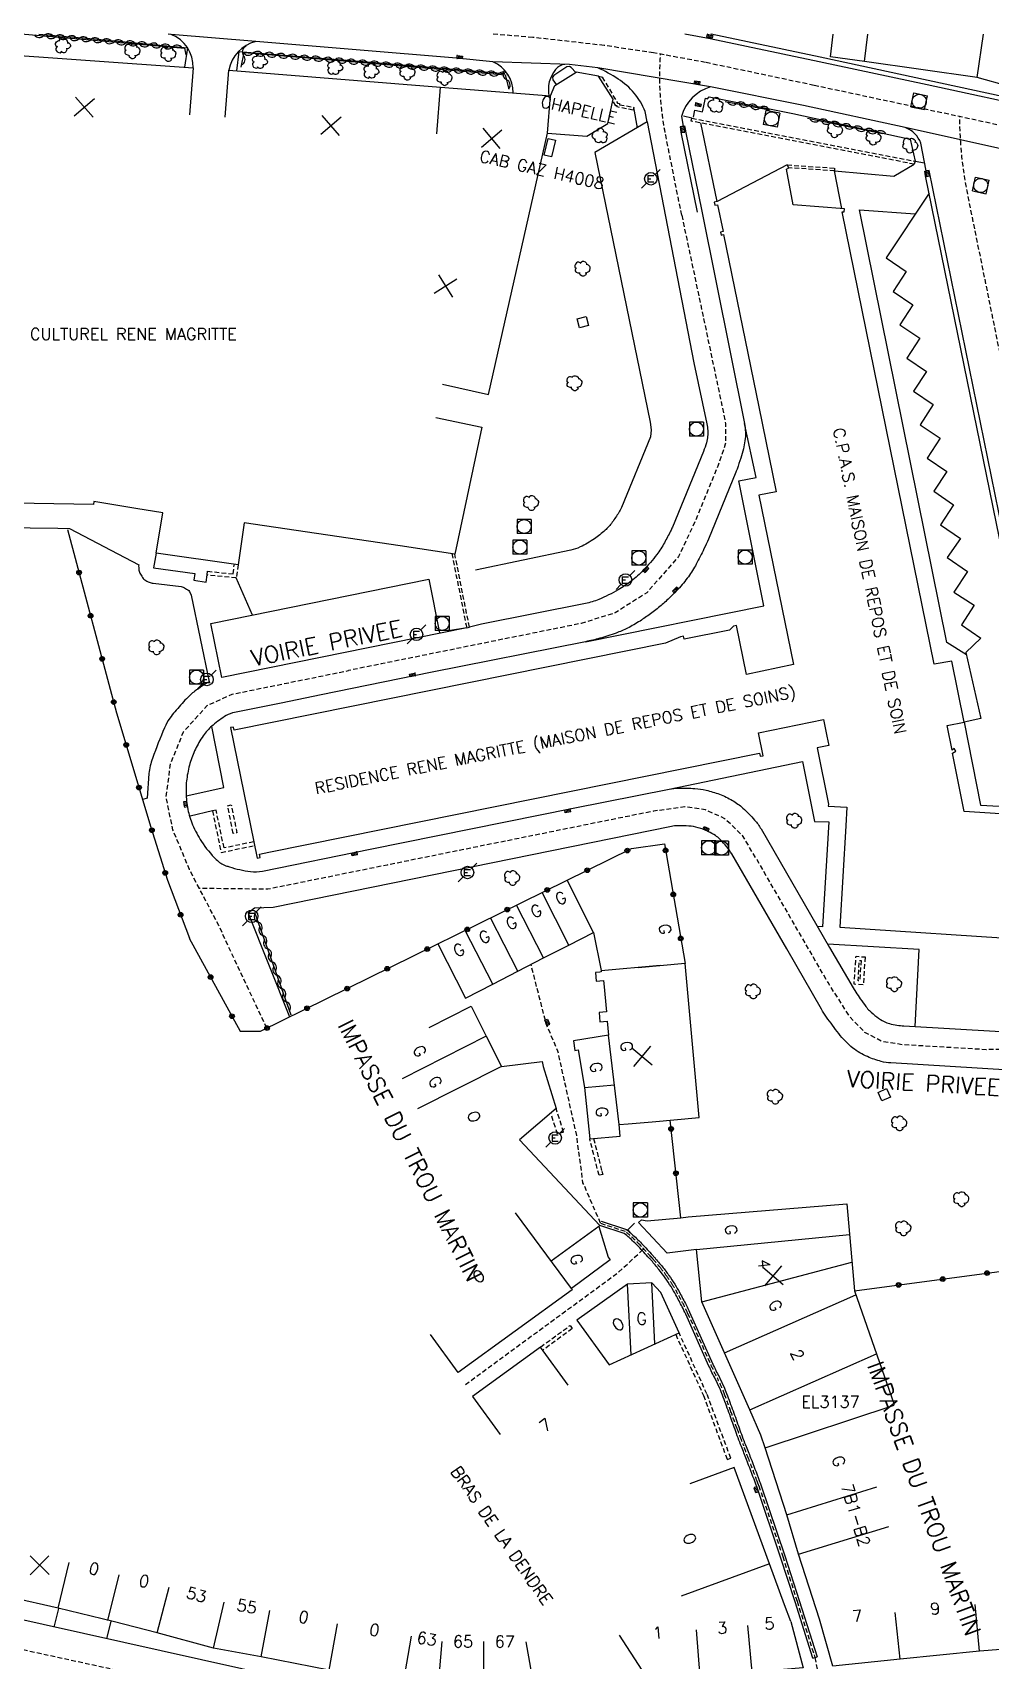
# Model space of a CAD drawing. Header units: millimetres. Extents: x 111999 to 113000, y 155000 to 156001.
# Drawn here: x 112098.3 to 112200.3, y 155826.9 to 156000.2 of the extents above; entities that cross this region are included whole.
import ezdxf
from ezdxf.enums import TextEntityAlignment as Align

# ---------------------------------------------------------------- set-up
doc = ezdxf.new("R2010")
doc.units = ezdxf.units.MM
doc.linetypes.add('DASHED', pattern=[0.75, 0.5, -0.25])
doc.layers.get('0').update_dxf_attribs({"linetype": 'CONTINUOUS'})
for name, color, linetype in [('W0001', 6, 'DASHED'), ('W0008', 7, 'CONTINUOUS'), ('W0100', 7, 'CONTINUOUS'), ('W0112', 1, 'DASHED'), ('W0120', 7, 'CONTINUOUS'), ('W0300', 7, 'CONTINUOUS'), ('W0310', 3, 'CONTINUOUS'), ('W0322', 7, 'CONTINUOUS'), ('W0334', 7, 'CONTINUOUS'), ('W0400', 7, 'CONTINUOUS'), ('W0420', 7, 'CONTINUOUS'), ('W0471', 7, 'CONTINUOUS'), ('W0984', 7, 'CONTINUOUS'), ('W0989', 7, 'CONTINUOUS'), ('W0991', 7, 'CONTINUOUS'), ('W1102', 7, 'CONTINUOUS')]:
    doc.layers.add(name, color=color, linetype=linetype)
doc.styles.get("Standard").update_dxf_attribs({"font": 'romans.shx', "width": 0.85})

# ---------------------------------------------------------------- blocks, each defined once
blk = doc.blocks.new('t991o')
at = {"color": 0, "linetype": 'Continuous'}
for p, q in [((-1, 1), (1, -1)), ((-1, -1), (1, 1))]:
    blk.add_line(p, q, dxfattribs=at)
blk = doc.blocks.new('t310o')
at = {"color": 0, "linetype": 'Continuous'}
for centre, start, end in [((-0.5, 0.38), 216.8699, 323.1304), ((0.5, -0.37), 36.8699, 143.1303)]:
    blk.add_arc(centre, 0.625, start, end, dxfattribs=at)
blk = doc.blocks.new('T300')
for p, q in [((-0.8, 0.51), (-0.86, 0.34)), ((-0.86, 0.34), (-0.86, 0.17)), ((-0.86, 0.17), (-0.74, 0.06)), ((-0.69, 0.63), (-0.8, 0.51)), ((-0.8, -0.06), (-0.74, 0.06)), ((-0.74, 0.06), (-0.69, 0.11)), ((-0.57, 0.69), (-0.69, 0.63)), ((-0.46, 0.69), (-0.57, 0.69)), ((-0.29, 0.63), (-0.46, 0.69)), ((-0.29, 0.63), (-0.17, 0.74)), ((-0.23, 0.57), (-0.29, 0.63)), ((-0.17, 0.74), (-0.06, 0.8)), ((-0.06, 0.8), (0.06, 0.8)), ((0.06, 0.8), (0.23, 0.74)), ((0.23, 0.74), (0.34, 0.63)), ((0.34, 0.63), (0.4, 0.51)), ((0.46, 0.46), (0.34, 0.46)), ((0.4, 0.51), (0.4, 0.46)), ((0.57, 0.4), (0.46, 0.46)), ((0.57, 0.4), (0.69, 0.29)), ((0.69, 0.29), (0.74, 0.17)), ((0.74, 0.06), (0.69, -0.17)), ((0.74, 0.17), (0.74, 0.06)), ((-0.8, -0.17), (-0.8, -0.06)), ((-0.8, -0.23), (-0.8, -0.17)), ((-0.74, -0.34), (-0.8, -0.23)), ((-0.69, -0.4), (-0.74, -0.34)), ((-0.51, -0.46), (-0.69, -0.4)), ((-0.4, -0.46), (-0.51, -0.46)), ((-0.4, -0.46), (-0.34, -0.46)), ((-0.34, -0.46), (-0.34, -0.4)), ((-0.34, -0.51), (-0.34, -0.46)), ((-0.29, -0.63), (-0.34, -0.51)), ((-0.17, -0.74), (-0.29, -0.63)), ((-0.06, -0.8), (-0.17, -0.74)), ((0.06, -0.8), (-0.06, -0.8)), ((0.17, -0.74), (0.06, -0.8)), ((0.23, -0.69), (0.17, -0.74)), ((0.29, -0.46), (0.23, -0.46)), ((0.29, -0.63), (0.23, -0.69)), ((0.46, -0.4), (0.29, -0.46)), ((0.34, -0.51), (0.29, -0.63)), ((0.34, -0.51), (0.34, -0.46)), ((0.57, -0.34), (0.46, -0.4)), ((0.63, -0.29), (0.57, -0.34)), ((0.69, -0.17), (0.63, -0.29))]:
    blk.add_line(p, q)
blk = doc.blocks.new('T400')
for p, q in [((-0.15, 0.3), (0.15, 0.3)), ((-0.15, -0.25), (-0.15, 0.3)), ((-0.15, 0.15), (0.15, 0.15)), ((-0.15, 0), (0.15, 0)), ((0.15, 0.3), (0.15, -0.25)), ((-0.15, -0.15), (0.15, -0.15)), ((-0.15, -0.25), (-0.15, -0.3)), ((-0.15, -0.3), (0.15, -0.3)), ((0.15, -0.3), (0.15, -0.25))]:
    blk.add_line(p, q)
blk = doc.blocks.new('T420')
for p, q in [((0.75, 0.75), (-0.75, 0.75)), ((-0.75, 0.75), (-0.75, -0.75)), ((0.75, 0.75), (0.75, -0.75)), ((0.75, -0.75), (-0.75, -0.75))]:
    blk.add_line(p, q)
blk.add_ellipse((0, 0), major_axis=(-0.53, 0.53), ratio=1, start_param=3.926991, end_param=10.210176)
blk = doc.blocks.new('T471')
for p, q in [((-0.333334, 0.333334), (-0.333334, -0.333334)), ((-0.333334, 0.333334), (0.333334, 0.333334)), ((-0.333334, 0), (0, 0)), ((0.500001, 0.500001), (1.000002, 1.000002)), ((-0.500001, -0.500001), (-1.000002, -1.000002)), ((-0.333334, -0.333334), (0.333334, -0.333334))]:
    blk.add_line(p, q)
blk.add_ellipse((0, 0), major_axis=(0.471405, 0.471405), ratio=1, start_param=5.4977871438, end_param=11.780972451)
blk = doc.blocks.new('t112o')
at = {"color": 0, "linetype": 'Continuous'}
for p, q in [((-0.5, 0.5), (0.5, 0.5)), ((-0.5, -0.5), (-0.5, 0.5)), ((0.5, 0.5), (0.5, -0.5)), ((0.5, -0.5), (-0.5, -0.5))]:
    blk.add_line(p, q, dxfattribs=at)
blk = doc.blocks.new('t322o')
at = {"color": 0, "linetype": 'Continuous'}
for radius in [0.25, 0.15]:
    blk.add_circle((0, 0), radius, dxfattribs=at)

msp = doc.modelspace()

# ---------------------------------------------------------------- linework, layer by layer
at = {"layer": 'W0001'}
for points in [[(112262.07, 155860.61), (112260.32, 155868.38), (112251.92, 155904.7), (112244.42, 155938.33), (112238.21, 155969.73), (112237.12, 155973.22, 0.104241), (112234.85, 155976.42, 0.036512), (112229.56, 155980.65, 0.068719), (112223.65, 155983.61), (112216.29, 155986.1), (112210.98, 155987.76), (112205.36, 155989.39), (112192.99, 155992.08), (112181.49, 155994.54), (112169.95, 155996.98), (112164.42, 155998), (112159.16, 155998.79), (112151.56, 155999.65), (112147.29, 156000)], [(112158.77, 155873.43), (112161.42, 155872.56, -0.009851), (112162.45, 155871.63, -0.017656), (112162.97, 155871.12, -0.001309), (112164.13, 155869.87, -0.006925), (112164.35, 155869.62, -0.011799), (112165.17, 155868.65, -0.013244), (112165.85, 155867.74, -0.014391), (112166.47, 155866.82, -0.01535), (112167, 155865.91, -0.007278), (112167.67, 155864.64, -0.012244), (112168.04, 155863.86), (112170.52, 155858.33, 0.017052), (112171.17, 155856.99, -0.022867), (112171.67, 155855.96, -0.0085), (112171.97, 155855.21, -0.003455), (112172.65, 155853.37, -0.003105), (112173.3, 155851.56, 0.006231), (112173.63, 155850.67, 0.003455), (112173.99, 155849.74, -0.002357), (112174.52, 155848.38, -0.001625), (112175.44, 155845.97, -0.008463), (112175.61, 155845.49), (112178.16, 155837.96), (112179.69, 155833.2), (112181.59, 155827.2), (112182.98, 155819.72)], [(112616.37, 155622.56), (112584.37, 155637.33, 0.046499), (112559.86, 155645.27), (112540.01, 155649.39), (112507.97, 155656.04, -0.112534), (112493.68, 155662.94), (112485.71, 155669.19), (112481.22, 155673.44), (112476.89, 155678.31), (112469.97, 155687.67), (112462.36, 155697.95), (112460.67, 155700.24), (112435.55, 155739.29), (112412.69, 155775.02, 0.104615), (112393.07, 155799.53, 0.07337), (112363.69, 155817.69, 0.117511), (112319.14, 155827.55, 0.038082), (112270.37, 155825.74, -0.060718), (112260.09, 155825, 0.031585), (112184.05, 155819.83, -0.05721), (112133.1, 155820.38, -0.002794), (112091.44, 155829.34, 0.024217), (112082, 155830.29)]]:
    msp.add_lwpolyline(points, format="xyb", dxfattribs=at)
at = {"layer": 'W0001', "flags": 128}
for points in [[(112167.41, 155980.72), (112165.7, 155989.26, -0.067358), (112165.16, 155997.86, -0.795676)], [(112214.15, 155902.89), (112210.67, 155924.02), (112206.16, 155942.11), (112197.88, 155982.81, -0.048307), (112197, 155991.21, -0.638877)]]:
    msp.add_lwpolyline(points, format="xyb", dxfattribs=at)
for points in [[(112167.41, 155980.72), (112171.41, 155961.79), (112172.08, 155958.54), (112172.05, 155956.34), (112171.3, 155954.13), (112168.87, 155948.21), (112167.07, 155944.38), (112163.68, 155940.53), (112160.33, 155938.4), (112156.7, 155937.27), (112135.39, 155932.96), (112131.95, 155932.26)], [(112123.24, 155894.19), (112118.13, 155905.12), (112115.01, 155911.08), (112113.25, 155915.31), (112112.53, 155918.78), (112113, 155922.33), (112114.37, 155925.73), (112116.89, 155928.53), (112119.54, 155929.74), (112131.95, 155932.26)], [(112178.66, 155906.53), (112175.43, 155912.11), (112173.88, 155914.69), (112172, 155916.49), (112169.95, 155917.43), (112167.75, 155917.74), (112164.41, 155917.29), (112136.07, 155911.56), (112123.34, 155908.98), (112116.06, 155909.07)], [(112214.15, 155902.89), (112211.99, 155899.36), (112209.02, 155894.95), (112206.22, 155892.76), (112203.72, 155891.98), (112199.82, 155891.9), (112190.88, 155892.43), (112188.71, 155892.78), (112186.91, 155893.74), (112185.34, 155895.35), (112182.98, 155899.05), (112178.66, 155906.53)], [(112158.77, 155873.43), (112156.9, 155877.74), (112156.23, 155882.77), (112154.23, 155891.74), (112152.99, 155894.64), (112151.37, 155900.98)], [(112144.38, 155856.26), (112160.72, 155868.24), (112163.36, 155870.7)]]:
    msp.add_lwpolyline(points, dxfattribs=at)
at = {"layer": 'W0008'}
for points in [[(112163.74, 155990.66), (112163.52, 155991.76, 0.153893), (112160.64, 155995.22, 0.032876), (112158.48, 155996.42), (112155.46, 155996.77), (112147.32, 155997.04), (112143.42, 155997.44), (112122.06, 155999.21), (112113.08, 155999.97), (112112.73, 156000)], [(112264.44, 155861.13), (112262.67, 155868.93), (112260.67, 155878.12), (112257.39, 155892.9), (112254.7, 155905.38), (112247.6, 155937.73), (112247.19, 155937.65), (112246.95, 155938.87), (112244.21, 155954.48), (112241.21, 155971.04, 0.143527), (112237.62, 155978.68, 0.087389), (112231.37, 155983.1, 0.018151), (112224.53, 155986.03), (112217.09, 155988.55), (112211.72, 155990.22), (112205.99, 155991.89), (112193.54, 155994.59), (112182.03, 155997.05), (112170.44, 155999.5), (112167.74, 156000)], [(112209.09, 155899.11), (112211.68, 155902.9, 0.18101), (112211.92, 155903.62), (112208.04, 155923.22), (112207.81, 155923.78), (112204.91, 155931.89), (112204.2, 155934.42), (112202.74, 155941.42), (112193.75, 155985.5), (112193.43, 155985.44), (112192.86, 155988.39, 0.220964), (112191.21, 155990.05), (112180.36, 155992.39), (112170.48, 155994.38, 0.258396), (112167.37, 155991.22), (112167.58, 155990.19), (112167.24, 155990.13), (112167.33, 155989.58), (112169.05, 155981.05)], [(112169.54, 155981.15), (112174.08, 155958.55, -0.041392), (112174.19, 155957.64, -0.040657), (112174.14, 155956.71, -0.026285), (112173.98, 155955.85, -0.022508), (112173.7, 155954.86, -0.003409), (112173.3, 155953.71, -0.01228), (112173.18, 155953.39), (112170.25, 155946.25, -0.015748), (112169.78, 155945.21, -0.009943), (112168.96, 155943.59, -0.033102), (112168.12, 155942.25, -0.030689), (112167.03, 155940.92, -0.016323), (112166.19, 155940.07, -0.014852), (112165.21, 155939.19, -0.015185), (112164.07, 155938.29, -0.016546), (112162.97, 155937.53, -0.026619), (112161.64, 155936.77, -0.030795), (112160.42, 155936.25, -0.016707), (112158.68, 155935.69, -0.019755), (112157.18, 155935.33), (112140.67, 155932.04), (112129.02, 155929.67), (112124.79, 155928.77), (112119.82, 155927.8, 0.083911), (112118.92, 155927.46, 0.046864), (112117.52, 155926.46, 0.053619), (112116.59, 155925.46, 0.044735), (112115.73, 155924.06, 0.040309), (112115.13, 155922.58, 0.037864), (112114.75, 155920.92, 0.043916), (112114.65, 155919.25, 0.041616), (112114.84, 155917.48, 0.052778), (112115.34, 155915.85, 0.044409), (112116.3, 155914.06, 0.051997), (112117.87, 155912.13, 0.107879), (112118.89, 155911.48, 0.005919), (112119.08, 155911.42, 0.006562), (112119.26, 155911.36, 0.044141), (112121.51, 155910.87, 0.081855), (112122.77, 155910.91), (112134.23, 155913.24), (112155.86, 155917.6), (112166.08, 155919.64, -0.043827), (112167.03, 155919.75, -0.023572), (112168.81, 155919.7, -0.039763), (112170, 155919.52, -0.032147), (112171.43, 155919.09, -0.043636), (112172.81, 155918.43, -0.048587), (112173.92, 155917.62, -0.031642), (112175.17, 155916.35, -0.048215), (112175.85, 155915.4), (112183.15, 155902.77), (112185.64, 155898.48), (112185.94, 155898.04, 0.005444), (112186.42, 155897.32, 0.004681), (112187.01, 155896.49, 0.048412), (112187.39, 155896.06, 0.026954), (112188.18, 155895.39, 0.039518), (112188.95, 155894.9, 0.059957), (112189.52, 155894.68, 0.022856), (112190.32, 155894.51, 0.024712), (112191.06, 155894.43), (112201.37, 155893.83, 0.061408)], [(112202.3, 155889.72), (112189.67, 155890.49, -0.051005), (112188.65, 155890.65, -0.033834), (112187.17, 155891.16, -0.069901), (112185.63, 155892.08, -0.05786), (112184.12, 155893.63, -0.011153), (112182.82, 155895.38, -0.024161), (112182.27, 155896.23), (112178.61, 155902.64), (112172.73, 155912.75, 0.037359), (112172.22, 155913.48, 0.030246), (112171.48, 155914.3, 0.047433), (112171, 155914.69, 0.033087), (112170.22, 155915.14, 0.044763), (112169.17, 155915.53, 0.049802), (112168.18, 155915.71, 0.024894), (112166.98, 155915.74, 0.043914), (112166.31, 155915.66), (112155.69, 155913.49), (112123.92, 155907.05), (112121.95, 155906.96), (112121.25, 155906.45), (112125.66, 155895.39)], [(112181.36, 155827.13), (112179.47, 155833.13), (112177.94, 155837.89), (112175.39, 155845.42, 0.008463), (112175.22, 155845.88, 0.001625), (112174.3, 155848.29, 0.002357), (112173.77, 155849.66, -0.003455), (112173.41, 155850.59, -0.006231), (112173.08, 155851.49, 0.003105), (112172.43, 155853.29, 0.003455), (112171.75, 155855.13, 0.0085), (112171.45, 155855.87, 0.022867), (112170.97, 155856.88, -0.017052), (112170.31, 155858.23), (112167.83, 155863.76, 0.012244), (112167.46, 155864.53, 0.007278), (112166.79, 155865.8, 0.01535), (112166.27, 155866.69, 0.014391), (112165.66, 155867.61, 0.013244), (112164.98, 155868.5, 0.011799), (112164.18, 155869.47, 0.006925), (112163.96, 155869.71, 0.001309), (112162.8, 155870.96, 0.017656), (112162.29, 155871.46, 0.00952), (112161.3, 155872.35), (112158.7, 155873.2)], [(112259.71, 155860.1), (112259.88, 155859.38), (112261.3, 155852.02), (112263.29, 155843.15), (112264.36, 155839.23), (112264.47, 155838.72), (112265.54, 155829.91), (112264.42, 155828.49), (112215.02, 155826.71), (112208.25, 155826.27), (112180.39, 155823.83), (112165.06, 155822.96), (112152.3, 155822.47, -0.060616), (112129.17, 155824.07), (112090.81, 155832.63, 0.016391), (112085.75, 155833.53, 0.009184), (112082.46, 155833.82)]]:
    msp.add_lwpolyline(points, format="xyb", dxfattribs=at)
at = {"layer": 'W0008', "flags": 128}
for points in [[(112163.74, 155990.66), (112168.7, 155965.02), (112170.08, 155958.52, -0.035686), (112170.18, 155957.8, -0.041661), (112170.17, 155957.18, -0.043067), (112170.05, 155956.51, -0.02973), (112169.72, 155955.58), (112166.41, 155947.53, -0.018682), (112166.22, 155947.1, -0.006254), (112165.57, 155945.86, -0.041515), (112164.77, 155944.61, -0.027614), (112163.32, 155942.93, -0.035416), (112162.05, 155941.79, -0.035679), (112160.65, 155940.85, -0.031491), (112158.57, 155939.82, -0.049743), (112157.17, 155939.4), (112146.09, 155937.21), (112144.81, 155936.87)], [(112163.74, 155990.66), (112158.16, 155987.39), (112164.06, 155958.68), (112164.17, 155957.89), (112164.07, 155957.13), (112160.99, 155949.61, -0.042509), (112160.72, 155949.09, -0.019521), (112160.01, 155948.04, -0.046956), (112159.25, 155947.19, -0.036756), (112158.12, 155946.29, -0.03719), (112156.6, 155945.41, -0.061484), (112155.59, 155945.07), (112145.46, 155942.96)], [(112100.99, 155947.4), (112102.23, 155947.37), (112109.61, 155943.5, 0.068203), (112109.64, 155942.93, 0.087441), (112109.79, 155942.52, 0.033379), (112110.09, 155942.07, 0.078681), (112110.26, 155941.91, 0.053152), (112110.73, 155941.66, 0.065827), (112111.14, 155941.55), (112114.13, 155941.19, -0.082309), (112114.35, 155941.12, -0.035197), (112114.83, 155940.85, -0.097976), (112115.01, 155940.66), (112115.2, 155940.29), (112117.1, 155931.06, 0.029223), (112115.59, 155930.06, 0.044041), (112114.69, 155929.26, 0.011667), (112113.46, 155927.88, 0.024075), (112112.92, 155927.18, 0.050548), (112112.36, 155926.17, 0.016524), (112111.08, 155922.91, 0.052149), (112110.69, 155921.29), (112110.52, 155918.67), (112110.06, 155918.53)], [(112158.84, 155873.65), (112161.54, 155872.76, -0.010179), (112162.61, 155871.81, -0.017656), (112163.14, 155871.28, -0.001309), (112164.31, 155870.02, -0.006925), (112164.53, 155869.77, -0.011799), (112165.35, 155868.79, -0.013244), (112166.04, 155867.88, -0.014391), (112166.66, 155866.94, -0.01535), (112167.2, 155866.02, -0.007278), (112167.88, 155864.74, -0.012244), (112168.25, 155863.95), (112170.73, 155858.42, 0.017052), (112171.38, 155857.1, -0.022867), (112171.88, 155856.05, -0.0085), (112172.18, 155855.29, -0.003455), (112172.87, 155853.45, -0.003105), (112173.52, 155851.64, 0.006231), (112173.84, 155850.75, 0.003455), (112174.2, 155849.83, -0.002357), (112174.74, 155848.46, -0.001625), (112175.66, 155846.05, -0.008463), (112175.83, 155845.57), (112178.38, 155838.03), (112179.91, 155833.27), (112181.81, 155827.27)]]:
    msp.add_lwpolyline(points, format="xyb", dxfattribs=at)
for points in [[(112157.18, 155935.33), (112176.16, 155939.15), (112173.49, 155952.44), (112175.32, 155952.82), (112174.08, 155958.55)], [(112121.71, 155938.16), (112119.99, 155942.11)], [(112114.66, 155918.92), (112118.68, 155919.8), (112117.39, 155926.3)], [(112166.08, 155919.64), (112180.25, 155922.57), (112181.55, 155916.2), (112183.06, 155916.14), (112182.38, 155904.99), (112181.87, 155905)], [(112117.46, 155917.33), (112115.07, 155916.76)], [(112192.25, 155894.37), (112192.69, 155902.55), (112182.95, 155903.13)], [(112162.15, 155872.23), (112161.67, 155872.72), (112162.4, 155873.45)], [(112181.36, 155827.13), (112181.81, 155827.27)]]:
    msp.add_lwpolyline(points, dxfattribs=at)
at = {"layer": 'W0008'}
for points in [[(112111.46, 155944.76), (112111.19, 155943.18), (112115.6, 155942.58), (112115.47, 155941.88), (112116.78, 155941.68), (112116.89, 155942.43)], [(112144.52, 155936.81), (112118.45, 155931.52), (112117.29, 155937.26), (112140.5, 155941.98), (112141.62, 155936.27)]]:
    msp.add_lwpolyline(points, dxfattribs=at)
at = {"layer": 'W0100'}
for points in [[(112206.82, 155998.33), (112205.47, 155993.52), (112198.86, 155995.37), (112186.88, 155997.1), (112187.23, 156000)], [(112092.6, 155993.03), (112092.96, 155998.02), (112115.39, 155996.41), (112115.03, 155991.42)], [(112118.82, 155991.17), (112119.22, 155996.16), (112141.73, 155994.35), (112153.43, 155993.42), (112153.89, 155994.52), (112156.18, 155995.96)], [(112153.11, 155989.47), (112157.3, 155989.13), (112159.53, 155990.49), (112160.1, 155993.06), (112158.55, 155995.54), (112156.18, 155995.96)], [(112141.95, 155962.74), (112146.83, 155961.64), (112153.11, 155989.47), (112153.11, 155989.47)], [(112202.43, 155916.62), (112202.43, 155916.95), (112197.49, 155917.26), (112196.22, 155923.47), (112196.57, 155923.66), (112196.41, 155923.95), (112196.19, 155923.79), (112195.65, 155926.4), (112197.48, 155926.76), (112196.17, 155933.26), (112194.28, 155932.95), (112184.48, 155981.08), (112184.69, 155981.09), (112184.72, 155981.41), (112179.28, 155981.84), (112178.55, 155985.61), (112178.8, 155985.77), (112178.64, 155986.07), (112171.18, 155982.18)], [(112171.18, 155982.18), (112170.87, 155982.1), (112170.93, 155981.78), (112171.22, 155981.83), (112171.81, 155978.98), (112171.52, 155978.92), (112171.59, 155978.6), (112171.87, 155978.66), (112175.62, 155960.34), (112177.46, 155951.29), (112175.63, 155950.91), (112179.29, 155932.9), (112174.31, 155931.82), (112173.25, 155937.04), (112172.93, 155936.98), (112172.48, 155936.56), (112167.68, 155935.6), (112167.61, 155935.93), (112167.29, 155935.86), (112165.69, 155935.18), (112119.77, 155925.92), (112119.71, 155926.24), (112119.39, 155926.18), (112122.21, 155912.3), (112122.53, 155912.37), (112122.46, 155912.72), (112123.46, 155912.92), (112175.69, 155923.46), (112175.76, 155923.13), (112176.08, 155923.19), (112175.57, 155925.62), (112182.49, 155927.06), (112182.85, 155925.26), (112183.05, 155924.28), (112181.81, 155924.03), (112183.04, 155918.04), (112183.01, 155917.84), (112185, 155917.73), (112184.88, 155915.74), (112184.25, 155904.93), (112204.72, 155903.61)], [(112141.23, 155959.2), (112146.13, 155958.16), (112143.26, 155944.65), (112137.43, 155945.52), (112120.85, 155947.98), (112120.19, 155943.52), (112111.46, 155944.76), (112112.16, 155949.05), (112109.3, 155949.51), (112104.82, 155950.25), (112104.8, 155949.95), (112083.69, 155950.29), (112083.69, 155950.29)], [(112141.45, 155903.16), (112144.4, 155897.4), (112147.3, 155898.88), (112149.98, 155900.27), (112152.7, 155901.67), (112155.38, 155903.04), (112158.03, 155904.38), (112158.82, 155900.33), (112158.85, 155900.19), (112158.71, 155900.17), (112158.22, 155900.11), (112158.3, 155899.21), (112159.09, 155899.28), (112159.12, 155898.94), (112159.4, 155895.94), (112158.61, 155895.86), (112158.71, 155894.86), (112159.49, 155894.93), (112159.61, 155893.46), (112155.9, 155892.83), (112156.03, 155891.83), (112156.38, 155891.89), (112157.06, 155887.87), (112157.62, 155882.41), (112160.87, 155882.7), (112160.76, 155883.94), (112161.71, 155884.02), (112164.27, 155884.24)], [(112164.27, 155884.24), (112169.25, 155884.69), (112167.77, 155901.08), (112162.78, 155900.63)], [(112140.51, 155894.25), (112144.98, 155896.52), (112146.59, 155893.34), (112148.22, 155890.11), (112152.57, 155890.65), (112152.65, 155890.12), (112154.05, 155885.63), (112150.13, 155882.31), (112158.7, 155873.2), (112158.58, 155873.1), (112159.59, 155869.82), (112159.81, 155869.52), (112155.66, 155866.47), (112155.75, 155866.35), (112143.62, 155857.53), (112140.67, 155861.58)], [(112168.09, 155874.11), (112185, 155875.49), (112185.79, 155866.23), (112190.01, 155854.14)], [(112182.07, 155831.28), (112179.85, 155838.22), (112178.61, 155842.38), (112176.28, 155849.54), (112175.84, 155850.87), (112174.65, 155853.56), (112171.96, 155859.63), (112169.55, 155865.05), (112168.99, 155870.62), (112165.87, 155870.24), (112162.81, 155873.52), (112163.13, 155873.81), (112163.72, 155873.67), (112167.3, 155874.02), (112168.09, 155874.11)], [(112159.67, 155858.37), (112167.13, 155861.75), (112165.17, 155866.07), (112164.24, 155867.1), (112161.64, 155866.96), (112156.26, 155863.1), (112159.67, 155858.37)], [(112155.33, 155856.19), (112152.38, 155860.25), (112145.15, 155854.99), (112148.09, 155850.94)], [(112150.82, 155828.88), (112151.72, 155823.88), (112146.33, 155823.91), (112141.49, 155823.92), (112137.8, 155824.55), (112129.89, 155825.87), (112122.63, 155827.28), (112117.58, 155828.21), (112111.59, 155829.85), (112106.88, 155831.03), (112101.04, 155832.45), (112096.05, 155833.6), (112093.21, 155834.14), (112092.04, 155835.52), (112092.01, 155838.41), (112091.97, 155852.29), (112096.97, 155852.31)], [(112179.02, 155831.03), (112178.34, 155832.82), (112176.75, 155837.18), (112172.98, 155847.43), (112168.28, 155845.7)], [(112259.35, 155838.41), (112264.33, 155838.85), (112265.39, 155829.94), (112255.97, 155829.68), (112251.54, 155829.54), (112251.56, 155830.14), (112245.96, 155829.99), (112240.99, 155829.8), (112235.81, 155829.61), (112228.74, 155829.38), (112213.11, 155828.92), (112203.2, 155828.21), (112199.09, 155827.88), (112190.65, 155827.02), (112183.5, 155826.29), (112182.07, 155831.28)]]:
    msp.add_lwpolyline(points, dxfattribs=at)
msp.add_lwpolyline([(112153.18, 155988.88), (112153.96, 155988.7), (112153.56, 155986.95), (112152.78, 155987.13)], close=True, dxfattribs=at)
msp.add_lwpolyline([(112179.02, 155831.03), (112180.34, 155826.11), (112174.89, 155825.63), (112169.36, 155825.15), (112165.09, 155824.85, -0.28296), (112163.19, 155825.85), (112160.78, 155829.57)], format="xyb", dxfattribs=at)
at = {"layer": 'W0112'}
for points in [[(112158.55, 155995.54), (112158.83, 155995.47), (112158.95, 155995.42), (112160.59, 155992.64), (112160.79, 155992.6), (112160.8, 155992.49), (112162.31, 155992.2), (112162.25, 155991.92), (112160.53, 155992.25), (112160.52, 155992.36), (112160.41, 155992.38), (112160.07, 155992.95)], [(112178.64, 155986.07), (112183.68, 155985.74), (112183.66, 155985.45), (112178.8, 155985.77)], [(112142.94, 155944.7), (112144.46, 155937.1), (112144.52, 155936.81), (112144.81, 155936.87), (112143.26, 155944.65)], [(112120.19, 155943.52), (112119.99, 155942.11), (112116.89, 155942.43), (112116.93, 155942.83), (112119.65, 155942.55), (112119.79, 155943.57)], [(112121.86, 155914.02), (112118.69, 155913.38), (112117.85, 155917.41), (112117.46, 155917.33), (112118.38, 155912.9), (112121.94, 155913.63)], [(112154.84, 155883.12), (112154.18, 155882.91), (112153.48, 155885.15)], [(112158.02, 155882.45), (112158.91, 155878.97), (112159, 155878.62), (112158.84, 155878.58), (112158.61, 155878.54), (112157.62, 155882.41)], [(112152.38, 155860.25), (112155.52, 155862.54), (112155.76, 155862.21), (112152.62, 155859.92)], [(112166.77, 155861.59), (112169.72, 155855.11), (112172.25, 155848.28), (112172.63, 155848.42), (112170.09, 155855.26), (112167.13, 155861.75)]]:
    msp.add_lwpolyline(points, dxfattribs=at)
msp.add_lwpolyline([(112168.42, 155990.75), (112168.49, 155991.04), (112192.24, 155986.48), (112192.16, 155986.15)], close=True, dxfattribs=at)
at = {"layer": 'W0112', "flags": 128}
for points in [[(112119.67, 155914.92), (112119.07, 155917.87), (112119.46, 155917.95), (112120.06, 155915)], [(112186.93, 155901.77), (112186.73, 155898.8), (112185.76, 155898.87), (112185.96, 155901.84)], [(112186.5, 155901.4), (112186.35, 155899.23), (112186.18, 155899.24), (112186.33, 155901.41)]]:
    msp.add_lwpolyline(points, close=True, dxfattribs=at)
msp.add_lwpolyline([(112154.84, 155883.12), (112154.05, 155885.63)], dxfattribs=at)
at = {"layer": 'W0120', "flags": 128}
msp.add_lwpolyline([(112089.18, 155947.57), (112100.99, 155947.4)], dxfattribs=at)
at = {"layer": 'W0310'}
for points in [[(112096.15, 155999.63), (112096.27, 156000.11), (112104.83, 155999.37), (112114.49, 155998.5), (112114.62, 155997.8)], [(112120.51, 155996.48), (112120.85, 155998.03), (112134.37, 155996.89), (112148.63, 155995.68), (112149.02, 155994.13)], [(112172.03, 155992.84), (112176.76, 155991.94)], [(112180.8, 155991.05), (112188.78, 155989.42)]]:
    msp.add_lwpolyline(points, dxfattribs=at)
at = {"layer": 'W0310', "flags": 128}
msp.add_lwpolyline([(112125.84, 155895.58), (112121.96, 155906.5)], dxfattribs=at)
at = {"layer": 'W0322', "flags": 128}
for points in [[(112102.04, 155947.27), (112107.26, 155927.75), (112110.91, 155915.59), (112112.67, 155909.95), (112115.01, 155903.79)], [(112144.52, 155936.81), (112142.59, 155936.48)], [(112114.98, 155903.79), (112120.4, 155893.89), (112122.57, 155893.86), (112162.07, 155913.33), (112165.56, 155913.82), (112167.77, 155901.08)], [(112167.3, 155874.02), (112166.18, 155884.41)], [(112185.79, 155866.23), (112216.39, 155870.32)]]:
    msp.add_lwpolyline(points, dxfattribs=at)
at = {"layer": 'W0334'}
for points in [[(112098.99, 156000), (112104.85, 155999.5), (112114.81, 155998.55)], [(112186.88, 155997.1), (112183.24, 155997.57), (112183.53, 156000)], [(112114.81, 155998.55), (112114.5, 155996.47)], [(112120.06, 155996.09), (112120.31, 155998.16)], [(112120.23, 155998.16), (112134.38, 155997.03), (112148.57, 155995.82)], [(112156.13, 155995.93), (112155.64, 155996.46), (112155.45, 155996.56), (112155.17, 155996.53), (112153.78, 155995.61), (112153.67, 155995.41), (112153.7, 155995.12), (112154.06, 155994.62)], [(112170.48, 155994.38), (112158.48, 155996.42)], [(112168.66, 155991.16), (112168.82, 155991.9), (112169.62, 155991.73), (112169.93, 155993.17), (112170.16, 155993.12), (112170.34, 155993.32), (112179.24, 155991.54), (112191.74, 155988.81), (112192.24, 155986.48), (112193.26, 155986.3)], [(112162.69, 155990.04), (112162.31, 155992.2)], [(112168.49, 155991.04), (112167.6, 155991.25)], [(112167.58, 155990.19), (112167.71, 155990.22), (112167.81, 155989.72), (112167.82, 155989.67), (112169.54, 155981.15)], [(112171.18, 155982.18), (112169.44, 155990.55)], [(112202.97, 155987.44), (112191.21, 155990.05)], [(112184.45, 155981.43), (112183.66, 155985.45), (112189.97, 155984.88), (112192.16, 155986.15)], [(112207.34, 155923.61), (112204.43, 155931.74), (112203.71, 155934.3), (112202.25, 155941.32), (112193.36, 155984.92), (112193.27, 155985.41), (112193.43, 155985.44)], [(112193.74, 155983.08), (112189.16, 155976.17), (112191.3, 155974.74), (112189.92, 155972.62), (112192.01, 155971.19), (112190.63, 155969.04), (112192.75, 155967.63), (112191.36, 155965.51), (112193.47, 155964.09), (112192.09, 155961.99), (112194.17, 155960.57), (112192.79, 155958.42), (112194.91, 155957.01), (112193.54, 155954.87), (112195.63, 155953.46), (112194.25, 155951.35), (112196.35, 155949.9), (112194.95, 155947.77), (112197.07, 155946.31), (112195.68, 155944.3), (112197.82, 155942.79), (112196.38, 155940.61), (112198.53, 155939.23), (112197.18, 155937.14), (112199.23, 155935.7), (112197.66, 155934.19), (112199.23, 155927.15), (112197.48, 155926.76), (112199.21, 155917.92), (112202.5, 155917.75)], [(112197.72, 155933.93), (112195.64, 155935.26), (112186.32, 155981.31), (112192.27, 155980.87)], [(112101.08, 155832.44), (112100.59, 155830.45)], [(112106.23, 155829.19), (112106.68, 155831.08)]]:
    msp.add_lwpolyline(points, dxfattribs=at)
for points in [[(112115.39, 155996.41, 0.318324), (112113.08, 155999.97, 0.318324)], [(112247.69, 155937.75), (112247.58, 155938.28), (112247.45, 155938.96), (112244.7, 155954.57), (112241.71, 155971.13, 0.14366), (112237.99, 155979.03, 0.087549), (112231.58, 155983.55, 0.018151), (112224.71, 155986.49), (112217.24, 155989.02), (112211.87, 155990.7), (112206.12, 155992.37), (112193.64, 155995.08), (112182.13, 155997.54), (112170.54, 155999.99), (112170.49, 156000)], [(112122.06, 155999.21, 0.299036), (112119.22, 155996.16, 0.299036)], [(112149.48, 155993.74, 0.3025), (112147.32, 155997.04, 0.240614)], [(112153.97, 155996.23, 0.217588), (112153.27, 155993.43, 0.178469)], [(112154.95, 155996.78, 0.192826), (112153.97, 155996.23, 0.192826)]]:
    msp.add_lwpolyline(points, format="xyb", dxfattribs=at)
at = {"layer": 'W1102'}
for p, q in [((112141.33, 155989.37), (112141.73, 155994.35)), ((112153.11, 155989.47), (112153.43, 155993.42))]:
    msp.add_line(p, q, dxfattribs=at)
at = {"layer": 'W1102', "flags": 128}
for points in [[(112198.86, 155995.37), (112199.53, 156000)], [(112158.03, 155904.38), (112155.2, 155909.94)], [(112155.38, 155903.04), (112152.54, 155908.63)], [(112152.7, 155901.67), (112149.82, 155907.29)], [(112147.3, 155898.88), (112144.37, 155904.6)], [(112149.98, 155900.27), (112147.07, 155905.93)], [(112158.82, 155900.33), (112165.12, 155900.89)], [(112146.59, 155893.34), (112137.65, 155888.81)], [(112160.76, 155883.94), (112159.61, 155893.46)], [(112148.22, 155890.11), (112139.28, 155885.59)], [(112157.06, 155887.87), (112160.25, 155888.16)], [(112155.66, 155866.47), (112149.72, 155874.54)], [(112158.58, 155873.1), (112153.52, 155869.38)], [(112168.99, 155870.62), (112185.28, 155872.23)], [(112169.55, 155865.05), (112185.53, 155869.28)], [(112162.03, 155859.44), (112161.64, 155866.96)], [(112164.56, 155860.59), (112164.22, 155867.1)], [(112171.96, 155859.63), (112185.93, 155865.82)], [(112174.65, 155853.56), (112188.13, 155859.54)], [(112176.28, 155849.54), (112190.03, 155854.07)], [(112178.61, 155842.38), (112188.18, 155845.37)], [(112179.85, 155838.22), (112189.44, 155841.15)], [(112101.04, 155832.45), (112102.19, 155837.31)], [(112176.75, 155837.18), (112167.34, 155833.73)], [(112106.33, 155831.16), (112107.52, 155836)], [(112111.59, 155829.85), (112112.85, 155834.69)], [(112117.58, 155828.21), (112118.69, 155833.09)], [(112122.63, 155827.28), (112123.56, 155832.2)], [(112190.65, 155827.02), (112190.14, 155831.99)], [(112199.09, 155827.88), (112198.64, 155832.86)], [(112129.89, 155825.87), (112130.78, 155830.8)], [(112169.36, 155825.15), (112168.97, 155830.14)], [(112174.89, 155825.63), (112174.46, 155830.61)], [(112137.8, 155824.55), (112138.64, 155829.48)], [(112141.49, 155823.92), (112141.92, 155828.92)], [(112146.35, 155823.91), (112146.34, 155828.91)]]:
    msp.add_lwpolyline(points, dxfattribs=at)

# ---------------------------------------------------------------- block references
at = {"layer": 'W0112'}
for p, rotation in [((112156.88, 155969.34), 104.2563257602976), ((112188.97, 155887.11), 204.6032916119416)]:
    msp.add_blockref('t112o', p, dxfattribs=dict(at, rotation=rotation))
at = {"layer": 'W0300'}
for p, rotation in [((112101.55, 155998.84), 82.1953659553734), ((112108.98, 155998.17), 355.895612831019), ((112112.8, 155997.87), 355.895612831019), ((112122.51, 155997.16), 77.278708678349), ((112130.53, 155996.53), 77.278708678349), ((112134.39, 155996.13), 77.278708678349), ((112138.25, 155995.9), 355.4291533868241), ((112142.2, 155995.31), 355.4291533868241), ((112170.97, 155992.49), 166.982756034008), ((112158.65, 155989.23), 170.371848015009), ((112183.76, 155989.77), 348.405932536229), ((112187.86, 155988.97), 348.405932536229), ((112191.78, 155988.12), 348.405932536229)]:
    msp.add_blockref('T300', p, dxfattribs=dict(at, rotation=rotation))
for p in [(112156.9, 155975.02), (112156.03, 155962.84), (112151.42, 155950.08), (112111.53, 155934.72), (112179.43, 155916.27), (112149.41, 155910.17), (112190.05, 155898.87), (112175.03, 155898.1), (112177.38, 155886.89), (112190.61, 155884.05), (112197.21, 155875.98), (112191.04, 155872.88)]:
    msp.add_blockref('T300', p, dxfattribs=at)
at = {"layer": 'W0310'}
for p, rotation in [((112099.51, 155999.83), 355.088268905479), ((112100.76, 155999.72), 355.088268905479), ((112102.01, 155999.62), 355.088268905479), ((112103.25, 155999.51), 355.088268905479), ((112104.5, 155999.4), 355.088268905479), ((112105.74, 155999.29), 354.851627450074), ((112106.99, 155999.18), 354.851627450074), ((112108.23, 155999.07), 354.851627450074), ((112109.48, 155998.96), 354.851627450074), ((112110.72, 155998.84), 354.851627450074), ((112111.97, 155998.73), 354.851627450074), ((112113.21, 155998.62), 354.851627450074), ((112120.78, 155997.7), 77.278708678349), ((112121.76, 155997.95), 355.20520574568), ((112123.01, 155997.85), 355.20520574568), ((112124.25, 155997.74), 355.20520574568), ((112125.5, 155997.64), 355.20520574568), ((112126.75, 155997.53), 355.20520574568), ((112127.99, 155997.43), 355.20520574568), ((112129.24, 155997.32), 355.20520574568), ((112130.48, 155997.22), 355.20520574568), ((112131.73, 155997.11), 355.20520574568), ((112132.97, 155997.01), 355.20520574568), ((112134.22, 155996.91), 355.20520574568), ((112135.46, 155996.8), 355.124866519628), ((112136.71, 155996.69), 355.124866519628), ((112137.96, 155996.59), 355.124866519628), ((112139.2, 155996.48), 355.124866519628), ((112140.45, 155996.37), 355.124866519628), ((112141.69, 155996.27), 355.124866519628), ((112142.94, 155996.16), 355.124866519628), ((112144.18, 155996.06), 355.124866519628), ((112145.43, 155995.95), 355.124866519628), ((112146.67, 155995.84), 355.124866519628), ((112147.92, 155995.74), 355.124866519628), ((112148.76, 155995.15), 284.218960099122), ((112173.26, 155992.61), 349.259430738936), ((112174.49, 155992.38), 349.259430738936), ((112175.72, 155992.14), 349.259430738936), ((112182.03, 155990.8), 348.405932536229), ((112183.25, 155990.55), 348.405932536229), ((112184.48, 155990.3), 348.405932536229), ((112185.7, 155990.05), 348.405932536229), ((112186.93, 155989.8), 348.405932536229), ((112188.15, 155989.55), 348.405932536229), ((112122.33, 155905.47), 109.5711163132157), ((112122.83, 155904.06), 109.5711163132157), ((112123.33, 155902.65), 109.5711163132157), ((112123.84, 155901.23), 109.5711163132157), ((112124.34, 155899.82), 109.5711163132157), ((112124.84, 155898.41), 109.5711163132157), ((112125.34, 155896.99), 109.5711163132157)]:
    msp.add_blockref('t310o', p, dxfattribs=dict(at, rotation=rotation))
at = {"layer": 'W0322'}
for p, rotation in [((112103.27, 155942.68), 284.9635913914317), ((112104.49, 155938.09), 284.9635913914317), ((112105.72, 155933.5), 284.9635913914317), ((112106.95, 155928.91), 284.9635913914317), ((112108.28, 155924.35), 286.7312447921669), ((112109.64, 155919.8), 286.7312447921669), ((112111.02, 155915.26), 287.3183286317645), ((112161.62, 155913.1), 26.23301014675653), ((112165.69, 155913.11), 279.8106928735506), ((112157.36, 155911.01), 26.23301014675653), ((112112.43, 155910.72), 287.3183286317645), ((112153.1, 155908.91), 26.23301014675653), ((112166.5, 155908.43), 279.8106928735506), ((112114.07, 155906.26), 290.7449531227261), ((112148.84, 155906.81), 26.23301014675653), ((112144.58, 155904.71), 26.23301014675653), ((112140.32, 155902.61), 26.23301014675653), ((112167.3, 155903.75), 279.8106928735506), ((112117.26, 155899.63), 298.6661926801797), ((112136.06, 155900.51), 26.23301014675653), ((112131.8, 155898.41), 26.23301014675653), ((112119.54, 155895.46), 298.6661926801797), ((112127.54, 155896.31), 26.23301014675653), ((112123.27, 155894.21), 26.23301014675653), ((112166.28, 155883.47), 96.17268361114024), ((112166.79, 155878.75), 96.17268361114024), ((112199.91, 155868.12), 7.614583189705622), ((112190.49, 155866.86), 7.614583189705622), ((112195.2, 155867.49), 7.614583189705622)]:
    msp.add_blockref('t322o', p, dxfattribs=dict(at, rotation=rotation))
at = {"layer": 'W0400'}
for p, rotation in [((112170.38, 155999.78), 258.062469035841), ((112143.77, 155997.54), 264.12732175844), ((112169.06, 155994.84), 79.45710665396054), ((112169.15, 155992.47), 256.982756034008), ((112167.53, 155989.84), 9.679669738991008), ((112193.59, 155985.13), 191.526136093463), ((112163.6, 155943.01), 316.7996692495761), ((112166.74, 155940.83), 136.3780783565101), ((112138.76, 155931.8), 101.4638533016015), ((112114.6, 155918.05), 7.750593560673585), ((112155.28, 155917.33), 101.3884445428824), ((112170, 155915.39), 66.74813799125053), ((112132.59, 155912.75), 101.4649642938355), ((112153.1, 155894.82), 23.36495953696498), ((112175.35, 155845.05), 198.7310775843139)]:
    msp.add_blockref('T400', p, dxfattribs=dict(at, rotation=rotation))
at = {"layer": 'W0420'}
for p, rotation in [((112192.69, 155992.85), 167.94561394835), ((112176.97, 155990.98), 349.259430738936), ((112199.24, 155983.89), 167.94561394835)]:
    msp.add_blockref('T420', p, dxfattribs=dict(at, rotation=rotation))
for p in [(112168.97, 155957.96), (112150.63, 155947.59), (112150.18, 155945.4), (112162.84, 155944.24), (112174.15, 155944.33), (112141.91, 155937.27), (112115.77, 155931.56), (112170.28, 155913.4), (112171.65, 155913.36), (112163, 155874.84)]:
    msp.add_blockref('T420', p, dxfattribs=at)
at = {"layer": 'W0471'}
for p in [(112164.12, 155984.6), (112161.42, 155941.9), (112139.18, 155936.11), (112116.87, 155931.31), (112144.6, 155910.76), (112121.64, 155906.1), (112153.94, 155882.51)]:
    msp.add_blockref('T471', p, dxfattribs=at)
at = {"layer": 'W0991'}
for p, rotation in [((112103.82, 155992.22), 85.89561283109296), ((112130.07, 155990.27), 85.41288832642084), ((112147.18, 155988.9), 85.41288832642084), ((112142.26, 155973.19), 347.2890862909624), ((112163.18, 155891.2), 275.1289934119515), ((112177.13, 155867.83), 274.7398298594549), ((112099.05, 155837.03), 0.6456007446809501)]:
    msp.add_blockref('t991o', p, dxfattribs=dict(at, rotation=rotation))

# ---------------------------------------------------------------- texts
at = {"layer": 'W0984'}
for s, rotation, p in [('CHAPELLE', 347.1897, (112156.46, 155991.96)), ('CAB GAZ H4008', 347.1897, (112152.54, 155985.55)), ('C.P.A.S. MAISON DE REPOS ET DE SOIN', 281.4726, (112187.41, 155941.79)), ('RESIDENCE RENE MAGRITTE (MAISON DE REPOS ET DE SOINS)', 11.4167, (112153.95, 155924.78)), ('BRAS DE LA DENDRE', 304.7171, (112148.25, 155840.18))]:
    msp.add_text(s, height=1.25, rotation=rotation, dxfattribs=at).set_placement(p, align=Align.MIDDLE)
for s, p in [('CENTRE CULTUREL RENE MAGRITTE', (112105.45, 155968.07)), ('EL3137', (112183.25, 155854.42))]:
    msp.add_text(s, height=1.25, dxfattribs=at).set_placement(p, align=Align.MIDDLE)
at = {"layer": 'W0989'}
for s, rotation, p in [('VOIRIE PRIVEE', 11.4293, (112129.63, 155935.18)), ('IMPASSE DU TROU MARTIN', 296.838, (112138.49, 155881.18)), ('VOIRIE PRIVEE', 356.5891, (112193.15, 155888.35)), ('IMPASSE DU TROU MARTIN', 290.0129, (112193.22, 155844.13))]:
    msp.add_text(s, height=1.75, rotation=rotation, dxfattribs=at).set_placement(p, align=Align.MIDDLE)
at = {"layer": 'W0991'}
for s, rotation, p in [('G', 27.2436, (112154.54, 155908.03)), ('G', 27.2436, (112151.91, 155906.66)), ('G', 27.2436, (112146.41, 155903.9)), ('G', 27.2436, (112149.29, 155905.38)), ('G', 275.2024, (112165.64, 155904.73)), ('G', 27.2436, (112143.69, 155902.51)), ('G', 275.1841, (112161.54, 155892.25)), ('G', 296.8654, (112139.52, 155891.76)), ('G', 296.8654, (112141.18, 155888.47)), ('G', 279.6249, (112158.31, 155890.02)), ('G', 275.129, (112158.93, 155885.28)), ('O', 287.3262, (112145.3, 155884.78)), ('G', 275.6454, (112172.67, 155872.74)), ('G', 287.1034, (112156.22, 155869.58)), ('O', 36.0075, (112145.8, 155867.78)), ('4', 275.6454, (112176.2, 155869.09)), ('G', 294.0214, (112177.39, 155864.67)), ('O', 35.7249, (112160.65, 155862.66)), ('G', 3.0178, (112163.14, 155863.27)), ('2', 293.9099, (112179.72, 155859.44)), ('7', 36.0011, (112152.89, 155851.94)), ('G', 288.0713, (112184.13, 155848.1)), ('7B1-B2', 286.613, (112185.94, 155842.36)), ('O', 290.169, (112168.27, 155839.83)), ('0', 346.1567, (112104.86, 155836.66)), ('0', 346.1567, (112110.19, 155835.34)), ('53', 344.7233, (112115.77, 155833.89)), ('55', 349.59, (112121.13, 155832.64)), ('0', 349.0053, (112127.17, 155831.5)), ('7', 5.0559, (112186.1, 155831.63)), ('9', 5.8307, (112194.39, 155832.42)), ('0', 350.5223, (112134.71, 155830.14)), ('63', 350.2353, (112140.28, 155829.2)), ('1', 3.9727, (112164.87, 155829.85)), ('3', 4.9193, (112171.72, 155830.37)), ('5', 5.3088, (112176.74, 155830.82)), ('65', 359.8678, (112144.13, 155828.91)), ('67', 359.6923, (112148.58, 155828.9))]:
    msp.add_text(s, height=1.25, rotation=rotation, dxfattribs=at).set_placement(p, align=Align.MIDDLE)

doc.saveas('drawing.dxf')
